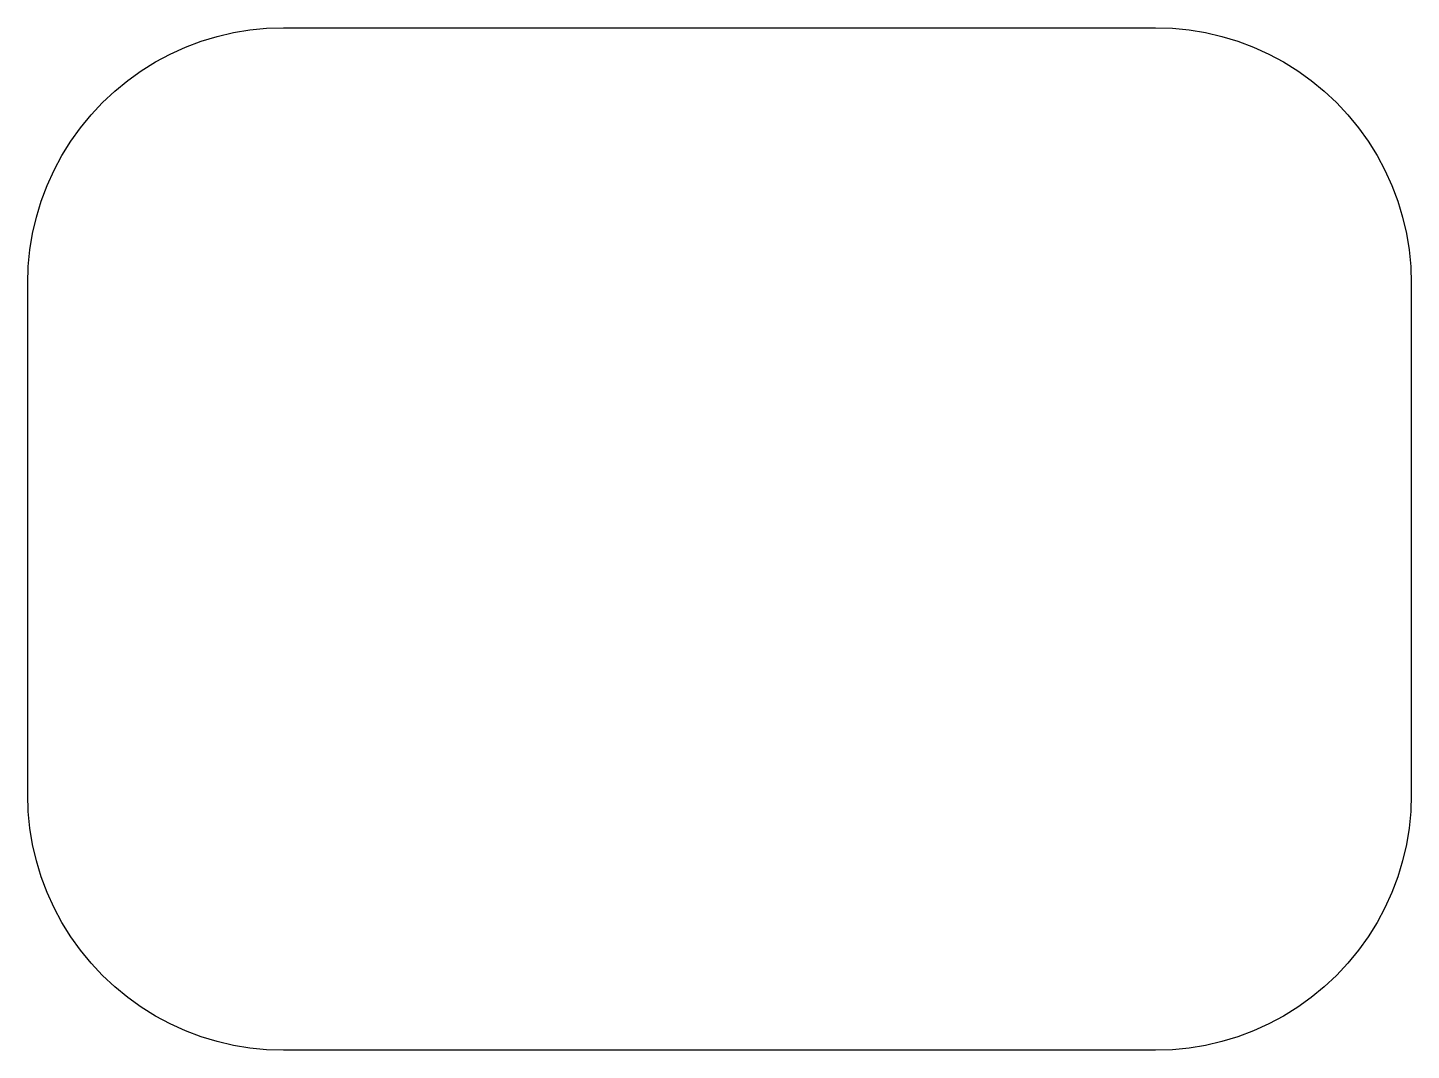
# Model space of a CAD drawing. Header units: millimetres. Extents: x -4.6 to 4.6, y -2.32 to 4.48.
import ezdxf

# ---------------------------------------------------------------- set-up
doc = ezdxf.new("R2010")
doc.units = ezdxf.units.MM

msp = doc.modelspace()

# ---------------------------------------------------------------- linework, layer by layer
msp.add_lwpolyline([(2.9, -2.32), (-2.9, -2.32), (-3.0112, -2.3164), (-3.1219, -2.3055), (-3.2317, -2.2873), (-3.34, -2.2621), (-3.4464, -2.2298), (-3.5506, -2.1906), (-3.6519, -2.1447), (-3.75, -2.0922), (-3.8445, -2.0335), (-3.9349, -1.9687), (-4.0209, -1.8981), (-4.1021, -1.8221), (-4.1781, -1.7409), (-4.2487, -1.6549), (-4.3135, -1.5645), (-4.3722, -1.47), (-4.4247, -1.3719), (-4.4706, -1.2706), (-4.5098, -1.1664), (-4.5421, -1.06), (-4.5673, -0.9517), (-4.5855, -0.8419), (-4.5964, -0.7312), (-4.6, -0.62), (-4.6, 2.78), (-4.5964, 2.8912), (-4.5855, 3.0019), (-4.5673, 3.1117), (-4.5421, 3.22), (-4.5098, 3.3264), (-4.4706, 3.4306), (-4.4247, 3.5319), (-4.3722, 3.63), (-4.3135, 3.7245), (-4.2487, 3.8149), (-4.1781, 3.9009), (-4.1021, 3.9821), (-4.0209, 4.0581), (-3.9349, 4.1287), (-3.8445, 4.1935), (-3.75, 4.2522), (-3.6519, 4.3047), (-3.5506, 4.3506), (-3.4464, 4.3898), (-3.34, 4.4221), (-3.2317, 4.4473), (-3.1219, 4.4655), (-3.0112, 4.4764), (-2.9, 4.48), (2.9, 4.48), (3.0112, 4.4764), (3.1219, 4.4655), (3.2317, 4.4473), (3.34, 4.4221), (3.4464, 4.3898), (3.5506, 4.3506), (3.6519, 4.3047), (3.75, 4.2522), (3.8445, 4.1935), (3.9349, 4.1287), (4.0209, 4.0581), (4.1021, 3.9821), (4.1781, 3.9009), (4.2487, 3.8149), (4.3135, 3.7245), (4.3722, 3.63), (4.4247, 3.5319), (4.4706, 3.4306), (4.5098, 3.3264), (4.5421, 3.22), (4.5673, 3.1117), (4.5855, 3.0019), (4.5964, 2.8912), (4.6, 2.78), (4.6, -0.62), (4.5964, -0.7312), (4.5855, -0.8419), (4.5673, -0.9517), (4.5421, -1.06), (4.5098, -1.1664), (4.4706, -1.2706), (4.4247, -1.3719), (4.3722, -1.47), (4.3135, -1.5645), (4.2487, -1.6549), (4.1781, -1.7409), (4.1021, -1.8221), (4.0209, -1.8981), (3.9349, -1.9687), (3.8445, -2.0335), (3.75, -2.0922), (3.6519, -2.1447), (3.5506, -2.1906), (3.4464, -2.2298), (3.34, -2.2621), (3.2317, -2.2873), (3.1219, -2.3055), (3.0112, -2.3164)], close=True)

doc.saveas('drawing.dxf')
